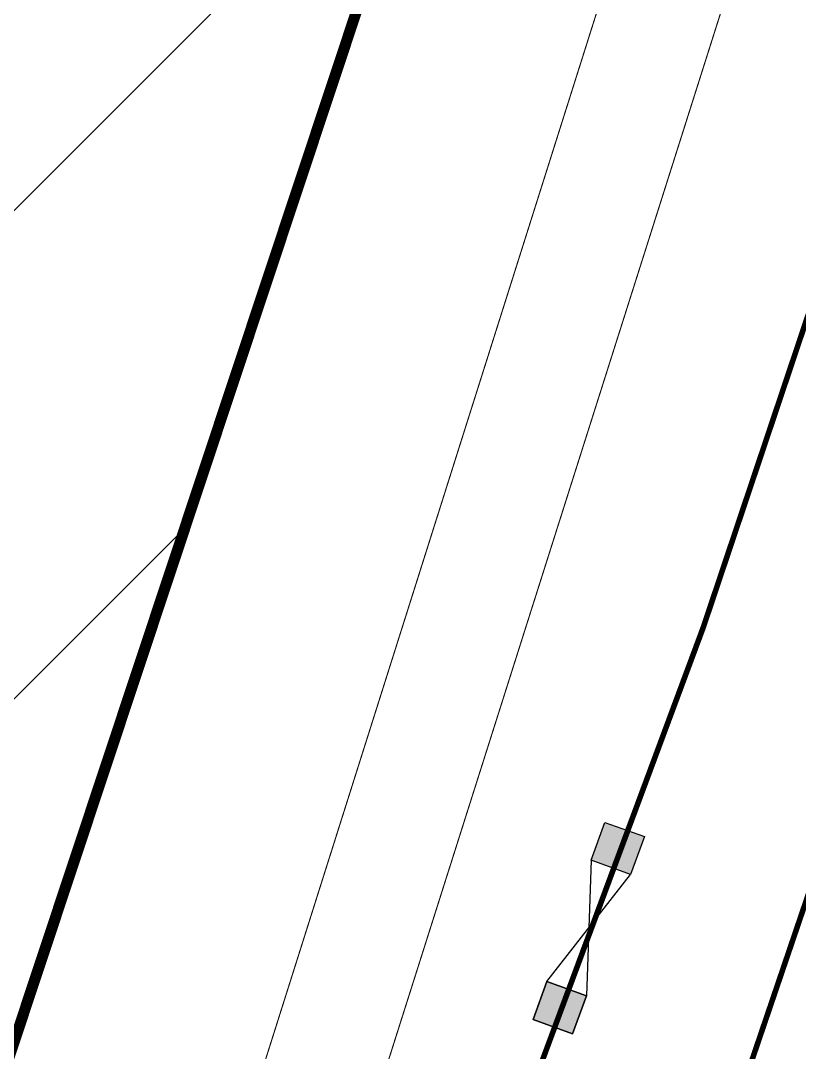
# Model space of a CAD drawing. Header units: inches. Extents: x 350994 to 353538, y 1581369 to 1583842.
# Drawn here: x 351607.15 to 351621.23, y 1583354.13 to 1583372.8 of the extents above; entities that cross this region are included whole.
import ezdxf

# ---------------------------------------------------------------- set-up
doc = ezdxf.new("R2010")
doc.units = ezdxf.units.IN
doc.header["$MEASUREMENT"] = 0
doc.linetypes.add('1', pattern=[0])
doc.linetypes.add('DASHDOTX2', pattern=[2, 1, -0.5, 0, -0.5])
for name, color, linetype in [('CULVERT', 255, '1'), ('FOREST', 96, 'Continuous'), ('GATE', 255, 'Continuous'), ("ROAD'S", 1, '1')]:
    doc.layers.add(name, color=color, linetype=linetype)

# ---------------------------------------------------------------- blocks, each defined once
blk = doc.blocks.new('gate')
h = blk.add_hatch(color=0)
h.paths.add_polyline_path([(0.5, 0.1625090682908317), (0.8121325287041472, 0.1625090682908317), (0.8121325287041472, -0.1625090682908317), (0.5, -0.1625090682908317)])
h.paths.add_polyline_path([(-0.8121325287041472, 0.1625090682908317), (-0.5, 0.1625090682908317), (-0.5, -0.1625090682908317), (-0.8121325287041472, -0.1625090682908317)])
at = {"color": 0}
blk.add_lwpolyline([(-0.5, 0.1625090682908317), (-0.8121325287041472, 0.1625090682908317), (-0.8121325287041472, -0.1625090682908317), (-0.5, -0.1625090682908317), (-0.5, 0.1625090682908317), (0.5, -0.1625090682908317), (0.5, 0.1625090682908317), (0.8121325287041472, 0.1625090682908317), (0.8121325287041472, -0.1625090682908317), (0.5, -0.1625090682908317), (0.5, 0.1625090682908317), (-0.5, -0.1625090682908317)], dxfattribs=at)
for points in [[(-0.8121325287041472, 0.1625090682908317), (-0.5, 0.1625090682908317), (-0.5, -0.1625090682908317), (-0.8121325287041472, -0.1625090682908317)], [(0.5, 0.1625090682908317), (0.8121325287041472, 0.1625090682908317), (0.8121325287041472, -0.1625090682908317), (0.5, -0.1625090682908317)]]:
    blk.add_lwpolyline(points, close=True, dxfattribs=at)

msp = doc.modelspace()

# ---------------------------------------------------------------- hatches: boundary and pattern name
at = {"layer": 'FOREST', "lineweight": 5}
h = msp.add_hatch(dxfattribs=at)
h.set_pattern_fill('ANSI31', color=96, scale=50, style=0)
h.set_pattern_definition([(45, (0, 0), (-4.419417382415921, 4.419417382415922), [])])
h.paths.add_polyline_path([(351604.927423066, 1583347.980012618), (351663.0036106202, 1583522.950424504), (351611.8779260077, 1583545.359362233), (351490.2915618993, 1583598.085150982), (351436.5696390226, 1583404.464621045), (351529.7450383402, 1583373.170508304)])
h.paths.add_polyline_path([(351517.5086030179, 1583480.139661584), (351575.3657458751, 1583480.139661584), (351575.3657458751, 1583465.139661584), (351517.5086030179, 1583465.139661584)], flags=24)

# ---------------------------------------------------------------- linework, layer by layer
at = {"layer": 'CULVERT', "color": 250, "linetype": 'DASHDOTX2', "lineweight": 5, "ltscale": 2, "const_width": 0.02}
for points in [[(351502.7253076397, 1583612.858045893), (351664.8787883919, 1583522.672708157), (351608.4141501605, 1583343.990041941)], [(351610.5161303663, 1583343.625414854), (351674.2233325387, 1583544.652820845)]]:
    msp.add_lwpolyline(points, dxfattribs=at)
at = {"layer": 'FOREST', "color": 96, "lineweight": 5, "const_width": 0.2, "elevation": 94.73165999999999}
msp.add_lwpolyline([(351604.927423066, 1583347.980012618), (351663.0036106202, 1583522.950424504), (351611.8779260077, 1583545.359362233), (351490.2915618993, 1583598.085150982), (351436.5696390226, 1583404.464621045), (351529.7450383402, 1583373.170508304), (351604.927423066, 1583347.980012618)], dxfattribs=at)
at = {"layer": "ROAD'S", "lineweight": 5, "const_width": 0.1}
msp.add_lwpolyline([(351493.628112931, 1583641.759160169), (351482.4190495252, 1583604.87763847), (351453.3358923992, 1583502.651959595), (351427.8720561939, 1583413.690236527), (351425.4740189456, 1583406.167565456), (351428.2051997146, 1583404.001303926), (351429.5193505783, 1583403.241680731), (351451.0623096889, 1583395.474248085), (351528.8054998094, 1583369.389455932), (351608.3355751011, 1583343.145574418), (351610.3030594336, 1583342.983521461), (351612.7157015229, 1583343.499333402), (351612.7885928408, 1583343.766532758), (351619.4893356764, 1583361.813993121), (351656.4177571558, 1583471.889731372), (351678.860632688, 1583542.980260848), (351678.860632688, 1583542.980260848), (351631.5067959735, 1583568.484275615), (351540.8268085201, 1583618.553341027), (351496.132855372, 1583642.258497665, 0.3562359798362369)], format="xyb", close=True, dxfattribs=at)
msp.add_lwpolyline([(351597.031513877, 1583282.968197914), (351610.0398884061, 1583323.245813712), (351616.6277753535, 1583342.635576316), (351616.656461314, 1583343.050268643), (351654.5296416691, 1583454.549330051), (351662.3430348246, 1583478.042521186), (351666.8334846458, 1583492.391259991), (351688.6982755482, 1583561.070447579), (351688.6982755482, 1583561.070447579), (351688.6982755482, 1583561.070447579), (351691.5725146763, 1583568.058207695)], dxfattribs=at)

# ---------------------------------------------------------------- block references
at = {"layer": 'GATE', "lineweight": 5, "extrusion": (-0.03350921517339605, 0.04839484592167547, 0.9982660323714718), "xscale": 2.338464253785185, "yscale": 2.338464253884302, "zscale": 2.338464253831681, "rotation": 215.3248244691563}
msp.add_blockref('gate', (-1190437.686904252, -1099678.784398125, 64937.87201752434), dxfattribs=at)

doc.saveas('drawing.dxf')
